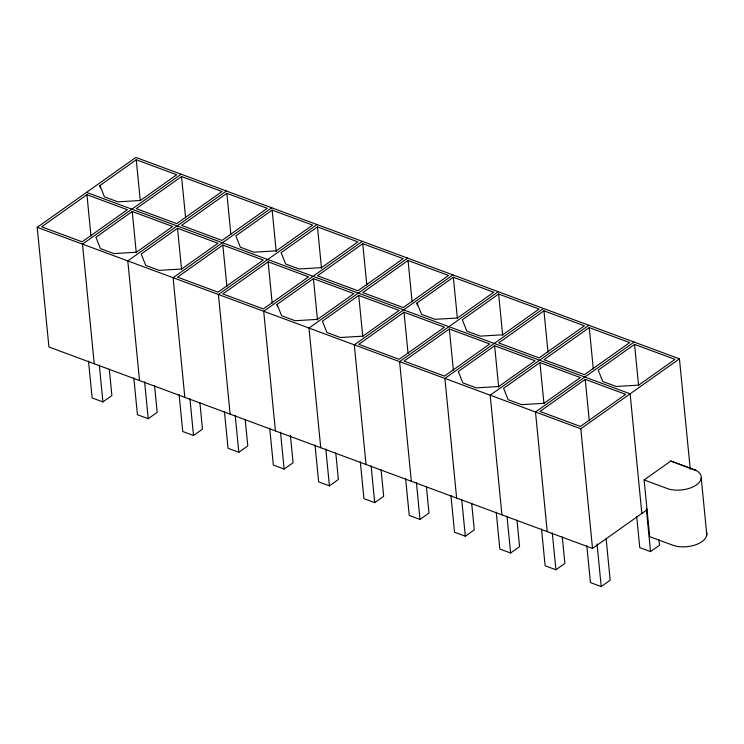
<?xml version="1.0" encoding="UTF-8"?>
<svg xmlns="http://www.w3.org/2000/svg" width="744" height="744" viewBox="0 0 744 744"><rect width="100%" height="100%" fill="white"/><g stroke="black" fill="none" stroke-linecap="round" stroke-linejoin="round"><path stroke-width="1.12" d="M647.429 509.501L592.522 548.421L48.927 346.992L37.2 227.348L135.845 157.43L679.439 358.85L690.265 469.297M86.936 194.714L41.645 226.818L82.091 241.8L127.382 209.706L86.936 194.714L90.982 236.062M99.938 185.498L136.254 159.755L176.7 174.747L140.383 200.489L117.933 201.847L104.448 196.853L99.938 185.498L100.161 187.795M181.145 174.217L82.5 244.134L94.228 363.779M132.227 211.501L95.911 237.243L100.421 248.598L113.906 253.592L136.357 252.235L172.673 226.492L132.227 211.501L136.282 252.848M181.555 176.542L136.264 208.645L176.709 223.628L222 191.534L181.555 176.542L185.609 217.89M226.446 190.994L127.801 260.921L139.528 380.565M177.528 228.287L141.211 254.029L145.722 265.385L159.207 270.379L181.657 269.021L217.973 243.279L177.528 228.287L181.583 269.635M226.855 193.328L181.564 225.423L222.01 240.414L267.301 208.311L226.855 193.328L230.91 234.676M271.746 207.781L173.101 277.707L184.828 397.352M222.828 245.074L177.546 277.168L217.992 292.159L263.274 260.056L222.828 245.074L226.883 286.421M272.155 210.115L235.829 235.857L240.349 247.213L253.834 252.207L276.284 250.84L312.601 225.097L272.155 210.115L276.21 251.453M317.046 224.567L218.401 294.484L230.129 414.138M268.128 261.86L222.847 293.954L263.292 308.946L308.574 276.842L268.128 261.86L272.183 303.199M317.456 226.901L281.13 252.644L285.649 263.99L299.125 268.993L321.575 267.626L357.901 241.884L317.456 226.901L321.51 268.24M88.517 361.072L92.135 397.938L102.923 401.937L111.888 395.576L109.294 369.08M362.347 241.354L263.702 311.271L275.429 430.925M277.112 304.389L313.429 278.647L353.874 293.629L317.558 319.371L295.108 320.738L281.623 315.735L277.112 304.389L277.335 306.686M362.756 243.688L317.465 275.782L357.911 290.774L403.202 258.67L362.756 243.688L366.811 285.026M133.818 377.85L137.435 414.724L148.223 418.714L157.189 412.362L154.594 385.866M407.647 258.14L308.993 328.058L320.729 447.711M358.729 295.433L322.412 321.176L326.923 332.522L340.408 337.516L362.858 336.158L399.175 310.415L358.729 295.433L362.784 336.772M408.056 260.465L362.765 292.569L403.211 307.56L448.502 275.457L408.056 260.465L412.102 301.813M179.118 394.636L182.736 431.511L193.524 435.5L202.489 429.149L199.894 402.653M452.938 274.927L354.293 344.844L366.029 464.498M404.029 312.21L358.738 344.314L399.184 359.306L444.475 327.202L404.029 312.21L408.084 353.558M417.031 302.994L453.347 277.252L493.793 292.243L457.476 317.986L435.026 319.343L421.55 314.349L417.031 302.994L417.254 305.291M224.418 411.423L228.036 448.297L238.824 452.287L247.789 445.935L245.195 419.43M498.238 291.713L399.593 361.631L411.33 481.275M449.329 328.997L404.038 361.1L444.484 376.083L489.775 343.988L449.329 328.997L453.384 370.345M498.647 294.038L462.331 319.781L466.841 331.136L480.326 336.13L502.777 334.772L539.093 309.03L498.647 294.038L502.702 335.386M269.719 428.209L273.336 465.074L284.124 469.073L293.089 462.722L290.374 435.063M543.539 308.5L444.893 378.417L456.63 498.061M494.63 345.783L458.304 371.526L462.824 382.881L476.3 387.875L498.75 386.517L535.076 360.775L494.63 345.783L498.685 387.131M543.948 310.825L498.666 342.928L539.112 357.911L584.393 325.816L543.948 310.825L548.003 352.172M315.019 444.996L318.637 481.861L329.415 485.86L338.39 479.508L335.786 453.003M588.839 325.286L490.194 395.204L501.93 514.848M539.93 362.57L503.604 388.312L508.124 399.668L521.6 404.662L544.05 403.304L580.376 377.561L539.93 362.57L543.985 403.918M589.248 327.611L543.966 359.715L584.412 374.697L629.694 342.593L589.248 327.611L593.303 368.959M360.319 461.782L363.937 498.647L374.716 502.646L383.69 496.285L381.086 469.789M634.139 342.063L535.494 411.99L547.231 531.635M585.23 379.356L539.939 411.46L580.385 426.442L625.676 394.339L585.23 379.356L589.276 420.704M634.548 344.398L598.232 370.14L602.742 381.495L616.227 386.489L638.678 385.122L674.994 359.38L634.548 344.398L638.603 385.736M405.62 478.569L409.237 515.434L420.016 519.433L428.99 513.072L426.386 486.576M37.2 227.348L580.794 428.777L679.439 358.85M450.92 495.355L454.528 532.22L465.316 536.219L474.281 529.858L471.687 503.363M496.22 512.142L499.829 549.007L510.616 553.006L519.582 546.645L516.987 520.149M644.118 479.945L670.818 461.02L695.975 470.375A21.111 11.123 -5.6 0 1 696.133 485.088A21.111 11.123 -5.6 0 1 668.651 489.041L644.118 479.945L649.679 536.647L674.213 545.743A21.111 11.123 -5.6 0 0 697.593 544.022A21.111 11.123 -5.6 0 0 706.409 531.904M541.52 528.919L545.129 565.793L555.917 569.783L564.882 563.431L562.287 536.936M586.811 545.705L590.429 582.58L601.217 586.57L610.182 580.218L606.118 538.74M636.706 516.513L639.756 547.612L650.535 551.611L659.51 545.259L658.942 539.493M86.527 192.389L630.121 393.809L641.849 513.462M670.818 461.02L695.975 470.375L693.901 469.566M701.239 478.085L706.8 534.787M646.359 508.98L650.535 551.611M597.032 543.948L601.217 586.57M580.794 428.777L592.522 548.421M552.299 532.918L555.917 569.783M506.999 516.131L510.616 553.006M453.347 277.252L457.402 318.599M461.699 499.345L465.316 536.219M416.408 482.558L420.016 519.433M371.107 465.781L374.716 502.646M313.429 278.647L317.483 319.985M325.807 448.995L329.415 485.86M280.507 432.208L284.124 469.073M235.206 415.422L238.824 452.287M189.906 398.635L193.524 435.5M136.254 159.755L140.198 199.95M144.606 381.849L148.223 418.714M99.305 365.062L102.923 401.937"/></g></svg>
